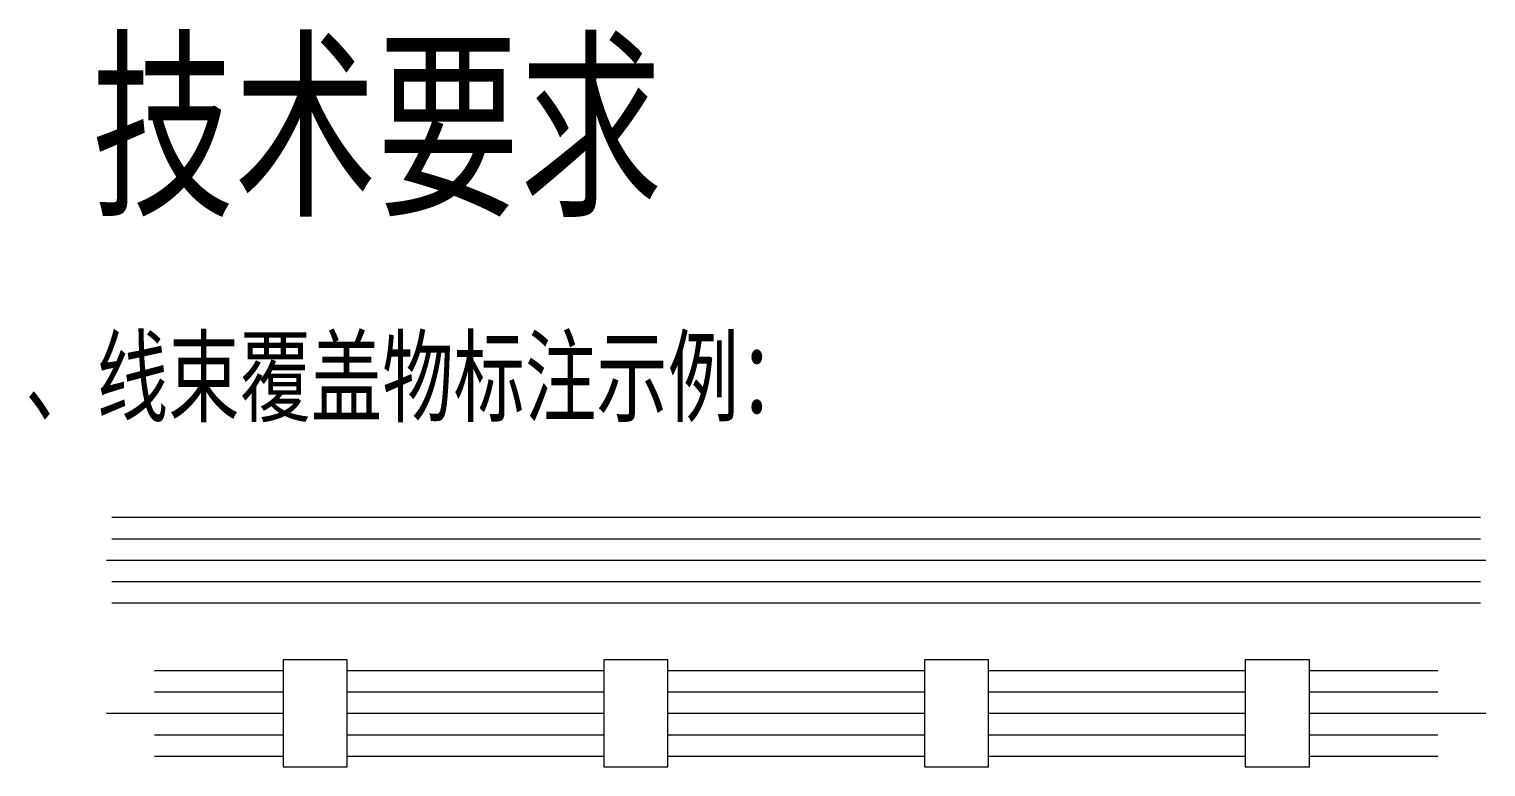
# Model space of a CAD drawing. Header units: inches. Extents: x 47316 to 59086, y 3141 to 11743.
# Drawn here: x 50290.2 to 50358.4, y 11442.8 to 11477.3 of the extents above; entities that cross this region are included whole.
import ezdxf

# ---------------------------------------------------------------- set-up
doc = ezdxf.new("R2010")
doc.units = ezdxf.units.IN
doc.header["$MEASUREMENT"] = 0
doc.styles.get("Standard").update_dxf_attribs({"font": ''})
doc.styles.get('Standard').set_extended_font_data('SimSun')

msp = doc.modelspace()

# ---------------------------------------------------------------- linework, layer by layer
at = {"color": 0, "lineweight": 0}
for p, q in [((50294.095, 11454.464), (50296.096, 11454.464)), ((50296.096, 11454.464), (50298.098, 11454.464)), ((50298.098, 11454.464), (50300.099, 11454.464)), ((50300.099, 11454.464), (50302.1, 11454.464)), ((50302.1, 11454.464), (50304.114, 11454.464)), ((50304.114, 11454.464), (50306.115, 11454.464)), ((50306.115, 11454.464), (50308.116, 11454.464)), ((50308.116, 11454.464), (50310.117, 11454.464)), ((50310.117, 11454.464), (50312.119, 11454.464)), ((50312.119, 11454.464), (50314.12, 11454.464)), ((50314.12, 11454.464), (50316.133, 11454.464)), ((50316.133, 11454.464), (50318.135, 11454.464)), ((50318.135, 11454.464), (50320.136, 11454.464)), ((50320.136, 11454.464), (50322.137, 11454.464)), ((50322.137, 11454.464), (50324.138, 11454.464)), ((50324.138, 11454.464), (50326.152, 11454.464)), ((50326.152, 11454.464), (50328.153, 11454.464)), ((50328.153, 11454.464), (50330.154, 11454.464)), ((50330.154, 11454.464), (50332.156, 11454.464)), ((50332.156, 11454.464), (50334.157, 11454.464)), ((50334.157, 11454.464), (50336.158, 11454.464)), ((50336.158, 11454.464), (50338.172, 11454.464)), ((50338.172, 11454.464), (50340.173, 11454.464)), ((50340.173, 11454.464), (50342.174, 11454.464)), ((50342.174, 11454.464), (50344.175, 11454.464)), ((50344.175, 11454.464), (50346.177, 11454.464)), ((50346.177, 11454.464), (50348.19, 11454.464)), ((50348.19, 11454.464), (50350.191, 11454.464)), ((50350.191, 11454.464), (50352.193, 11454.464)), ((50352.193, 11454.464), (50354.194, 11454.464)), ((50354.194, 11454.464), (50356.195, 11454.464)), ((50356.195, 11454.464), (50358.196, 11454.464)), ((50294.095, 11453.464), (50296.096, 11453.464)), ((50296.096, 11453.464), (50298.098, 11453.464)), ((50298.098, 11453.464), (50300.099, 11453.464)), ((50300.099, 11453.464), (50302.1, 11453.464)), ((50302.1, 11453.464), (50304.114, 11453.464)), ((50304.114, 11453.464), (50306.115, 11453.464)), ((50306.115, 11453.464), (50308.116, 11453.464)), ((50308.116, 11453.464), (50310.117, 11453.464)), ((50310.117, 11453.464), (50312.119, 11453.464)), ((50312.119, 11453.464), (50314.12, 11453.464)), ((50314.12, 11453.464), (50316.133, 11453.464)), ((50316.133, 11453.464), (50318.135, 11453.464)), ((50318.135, 11453.464), (50320.136, 11453.464)), ((50320.136, 11453.464), (50322.137, 11453.464)), ((50322.137, 11453.464), (50324.138, 11453.464)), ((50324.138, 11453.464), (50326.152, 11453.464)), ((50326.152, 11453.464), (50328.153, 11453.464)), ((50328.153, 11453.464), (50330.154, 11453.464)), ((50330.154, 11453.464), (50332.156, 11453.464)), ((50332.156, 11453.464), (50334.157, 11453.464)), ((50334.157, 11453.464), (50336.158, 11453.464)), ((50336.158, 11453.464), (50338.172, 11453.464)), ((50338.172, 11453.464), (50340.173, 11453.464)), ((50340.173, 11453.464), (50342.174, 11453.464)), ((50342.174, 11453.464), (50344.175, 11453.464)), ((50344.175, 11453.464), (50346.177, 11453.464)), ((50346.177, 11453.464), (50348.19, 11453.464)), ((50348.19, 11453.464), (50350.191, 11453.464)), ((50350.191, 11453.464), (50352.193, 11453.464)), ((50352.193, 11453.464), (50354.194, 11453.464)), ((50354.194, 11453.464), (50356.195, 11453.464)), ((50356.195, 11453.464), (50358.196, 11453.464)), ((50293.848, 11452.463), (50294.095, 11452.463)), ((50294.095, 11452.463), (50296.096, 11452.463)), ((50296.096, 11452.463), (50298.098, 11452.463)), ((50298.098, 11452.463), (50300.099, 11452.463)), ((50300.099, 11452.463), (50302.1, 11452.463)), ((50302.1, 11452.463), (50304.114, 11452.463)), ((50304.114, 11452.463), (50306.115, 11452.463)), ((50306.115, 11452.463), (50308.116, 11452.463)), ((50308.116, 11452.463), (50310.117, 11452.463)), ((50310.117, 11452.463), (50312.119, 11452.463)), ((50312.119, 11452.463), (50314.12, 11452.463)), ((50314.12, 11452.463), (50316.133, 11452.463)), ((50316.133, 11452.463), (50318.135, 11452.463)), ((50318.135, 11452.463), (50320.136, 11452.463)), ((50320.136, 11452.463), (50322.137, 11452.463)), ((50322.137, 11452.463), (50324.138, 11452.463)), ((50324.138, 11452.463), (50326.152, 11452.463)), ((50326.152, 11452.463), (50328.153, 11452.463)), ((50328.153, 11452.463), (50330.154, 11452.463)), ((50330.154, 11452.463), (50332.156, 11452.463)), ((50332.156, 11452.463), (50334.157, 11452.463)), ((50334.157, 11452.463), (50336.158, 11452.463)), ((50336.158, 11452.463), (50338.172, 11452.463)), ((50338.172, 11452.463), (50340.173, 11452.463)), ((50340.173, 11452.463), (50342.174, 11452.463)), ((50342.174, 11452.463), (50344.175, 11452.463)), ((50344.175, 11452.463), (50346.177, 11452.463)), ((50346.177, 11452.463), (50348.19, 11452.463)), ((50348.19, 11452.463), (50350.191, 11452.463)), ((50350.191, 11452.463), (50352.193, 11452.463)), ((50352.193, 11452.463), (50354.194, 11452.463)), ((50354.194, 11452.463), (50356.195, 11452.463)), ((50356.195, 11452.463), (50358.196, 11452.463)), ((50358.196, 11452.463), (50358.443, 11452.463)), ((50294.095, 11451.462), (50296.096, 11451.462)), ((50296.096, 11451.462), (50298.098, 11451.462)), ((50298.098, 11451.462), (50300.099, 11451.462)), ((50300.099, 11451.462), (50302.1, 11451.462)), ((50302.1, 11451.462), (50304.114, 11451.462)), ((50304.114, 11451.462), (50306.115, 11451.462)), ((50306.115, 11451.462), (50308.116, 11451.462)), ((50308.116, 11451.462), (50310.117, 11451.462)), ((50310.117, 11451.462), (50312.119, 11451.462)), ((50312.119, 11451.462), (50314.12, 11451.462)), ((50314.12, 11451.462), (50316.133, 11451.462)), ((50316.133, 11451.462), (50318.135, 11451.462)), ((50318.135, 11451.462), (50320.136, 11451.462)), ((50320.136, 11451.462), (50322.137, 11451.462)), ((50322.137, 11451.462), (50324.138, 11451.462)), ((50324.138, 11451.462), (50326.152, 11451.462)), ((50326.152, 11451.462), (50328.153, 11451.462)), ((50328.153, 11451.462), (50330.154, 11451.462)), ((50330.154, 11451.462), (50332.156, 11451.462)), ((50332.156, 11451.462), (50334.157, 11451.462)), ((50334.157, 11451.462), (50336.158, 11451.462)), ((50336.158, 11451.462), (50338.172, 11451.462)), ((50338.172, 11451.462), (50340.173, 11451.462)), ((50340.173, 11451.462), (50342.174, 11451.462)), ((50342.174, 11451.462), (50344.175, 11451.462)), ((50344.175, 11451.462), (50346.177, 11451.462)), ((50346.177, 11451.462), (50348.19, 11451.462)), ((50348.19, 11451.462), (50350.191, 11451.462)), ((50350.191, 11451.462), (50352.193, 11451.462)), ((50352.193, 11451.462), (50354.194, 11451.462)), ((50354.194, 11451.462), (50356.195, 11451.462)), ((50356.195, 11451.462), (50358.196, 11451.462)), ((50294.095, 11450.462), (50296.096, 11450.462)), ((50296.096, 11450.462), (50298.098, 11450.462)), ((50298.098, 11450.462), (50300.099, 11450.462)), ((50300.099, 11450.462), (50302.1, 11450.462)), ((50302.1, 11450.462), (50304.114, 11450.462)), ((50304.114, 11450.462), (50306.115, 11450.462)), ((50306.115, 11450.462), (50308.116, 11450.462)), ((50308.116, 11450.462), (50310.117, 11450.462)), ((50310.117, 11450.462), (50312.119, 11450.462)), ((50312.119, 11450.462), (50314.12, 11450.462)), ((50314.12, 11450.462), (50316.133, 11450.462)), ((50316.133, 11450.462), (50318.135, 11450.462)), ((50318.135, 11450.462), (50320.136, 11450.462)), ((50320.136, 11450.462), (50322.137, 11450.462)), ((50322.137, 11450.462), (50324.138, 11450.462)), ((50324.138, 11450.462), (50326.152, 11450.462)), ((50326.152, 11450.462), (50328.153, 11450.462)), ((50328.153, 11450.462), (50330.154, 11450.462)), ((50330.154, 11450.462), (50332.156, 11450.462)), ((50332.156, 11450.462), (50334.157, 11450.462)), ((50334.157, 11450.462), (50336.158, 11450.462)), ((50336.158, 11450.462), (50338.172, 11450.462)), ((50338.172, 11450.462), (50340.173, 11450.462)), ((50340.173, 11450.462), (50342.174, 11450.462)), ((50342.174, 11450.462), (50344.175, 11450.462)), ((50344.175, 11450.462), (50346.177, 11450.462)), ((50346.177, 11450.462), (50348.19, 11450.462)), ((50348.19, 11450.462), (50350.191, 11450.462)), ((50350.191, 11450.462), (50352.193, 11450.462)), ((50352.193, 11450.462), (50354.194, 11450.462)), ((50354.194, 11450.462), (50356.195, 11450.462)), ((50356.195, 11450.462), (50358.196, 11450.462)), ((50303.607, 11447.793), (50302.112, 11447.793)), ((50302.112, 11447.793), (50302.112, 11442.778)), ((50305.114, 11447.793), (50303.607, 11447.793)), ((50305.114, 11442.778), (50305.114, 11447.793)), ((50318.641, 11447.793), (50317.134, 11447.793)), ((50317.134, 11447.793), (50317.134, 11442.778)), ((50320.136, 11447.793), (50318.641, 11447.793)), ((50320.136, 11442.778), (50320.136, 11447.793)), ((50333.663, 11447.793), (50332.156, 11447.793)), ((50332.156, 11447.793), (50332.156, 11442.778)), ((50335.157, 11447.793), (50333.663, 11447.793)), ((50335.157, 11442.778), (50335.157, 11447.793)), ((50348.684, 11447.793), (50347.177, 11447.793)), ((50347.177, 11447.793), (50347.177, 11442.778)), ((50350.179, 11447.793), (50348.684, 11447.793)), ((50350.179, 11442.778), (50350.179, 11447.793)), ((50296.096, 11447.287), (50298.11, 11447.287)), ((50298.11, 11447.287), (50300.111, 11447.287)), ((50300.111, 11447.287), (50302.112, 11447.287)), ((50305.114, 11447.287), (50307.115, 11447.287)), ((50307.115, 11447.287), (50309.117, 11447.287)), ((50309.117, 11447.287), (50311.118, 11447.287)), ((50311.118, 11447.287), (50313.132, 11447.287)), ((50313.132, 11447.287), (50315.133, 11447.287)), ((50315.133, 11447.287), (50317.134, 11447.287)), ((50320.136, 11447.287), (50322.137, 11447.287)), ((50322.137, 11447.287), (50324.138, 11447.287)), ((50324.138, 11447.287), (50326.152, 11447.287)), ((50326.152, 11447.287), (50328.153, 11447.287)), ((50328.153, 11447.287), (50330.154, 11447.287)), ((50330.154, 11447.287), (50332.156, 11447.287)), ((50335.157, 11447.287), (50337.159, 11447.287)), ((50337.159, 11447.287), (50339.16, 11447.287)), ((50339.16, 11447.287), (50341.174, 11447.287)), ((50341.174, 11447.287), (50343.175, 11447.287)), ((50343.175, 11447.287), (50345.176, 11447.287)), ((50345.176, 11447.287), (50347.177, 11447.287)), ((50350.179, 11447.287), (50352.18, 11447.287)), ((50352.18, 11447.287), (50354.194, 11447.287)), ((50354.194, 11447.287), (50356.195, 11447.287)), ((50296.096, 11446.286), (50298.11, 11446.286)), ((50298.11, 11446.286), (50300.111, 11446.286)), ((50300.111, 11446.286), (50302.112, 11446.286)), ((50305.114, 11446.286), (50307.115, 11446.286)), ((50307.115, 11446.286), (50309.117, 11446.286)), ((50309.117, 11446.286), (50311.118, 11446.286)), ((50311.118, 11446.286), (50313.132, 11446.286)), ((50313.132, 11446.286), (50315.133, 11446.286)), ((50315.133, 11446.286), (50317.134, 11446.286)), ((50320.136, 11446.286), (50322.137, 11446.286)), ((50322.137, 11446.286), (50324.138, 11446.286)), ((50324.138, 11446.286), (50326.152, 11446.286)), ((50326.152, 11446.286), (50328.153, 11446.286)), ((50328.153, 11446.286), (50330.154, 11446.286)), ((50330.154, 11446.286), (50332.156, 11446.286)), ((50335.157, 11446.286), (50337.159, 11446.286)), ((50337.159, 11446.286), (50339.16, 11446.286)), ((50339.16, 11446.286), (50341.174, 11446.286)), ((50341.174, 11446.286), (50343.175, 11446.286)), ((50343.175, 11446.286), (50345.176, 11446.286)), ((50345.176, 11446.286), (50347.177, 11446.286)), ((50350.179, 11446.286), (50352.18, 11446.286)), ((50352.18, 11446.286), (50354.194, 11446.286)), ((50354.194, 11446.286), (50356.195, 11446.286)), ((50293.848, 11445.286), (50296.096, 11445.286)), ((50296.096, 11445.286), (50298.11, 11445.286)), ((50298.11, 11445.286), (50300.111, 11445.286)), ((50300.111, 11445.286), (50302.112, 11445.286)), ((50305.114, 11445.286), (50307.115, 11445.286)), ((50307.115, 11445.286), (50309.117, 11445.286)), ((50309.117, 11445.286), (50311.118, 11445.286)), ((50311.118, 11445.286), (50313.132, 11445.286)), ((50313.132, 11445.286), (50315.133, 11445.286)), ((50315.133, 11445.286), (50317.134, 11445.286)), ((50320.136, 11445.286), (50322.137, 11445.286)), ((50322.137, 11445.286), (50324.138, 11445.286)), ((50324.138, 11445.286), (50326.152, 11445.286)), ((50326.152, 11445.286), (50328.153, 11445.286)), ((50328.153, 11445.286), (50330.154, 11445.286)), ((50330.154, 11445.286), (50332.156, 11445.286)), ((50335.157, 11445.286), (50337.159, 11445.286)), ((50337.159, 11445.286), (50339.16, 11445.286)), ((50339.16, 11445.286), (50341.174, 11445.286)), ((50341.174, 11445.286), (50343.175, 11445.286)), ((50343.175, 11445.286), (50345.176, 11445.286)), ((50345.176, 11445.286), (50347.177, 11445.286)), ((50350.179, 11445.286), (50352.18, 11445.286)), ((50352.18, 11445.286), (50354.194, 11445.286)), ((50354.194, 11445.286), (50356.195, 11445.286)), ((50356.195, 11445.286), (50358.443, 11445.286)), ((50296.096, 11444.285), (50298.11, 11444.285)), ((50298.11, 11444.285), (50300.111, 11444.285)), ((50300.111, 11444.285), (50302.112, 11444.285)), ((50305.114, 11444.285), (50307.115, 11444.285)), ((50307.115, 11444.285), (50309.117, 11444.285)), ((50309.117, 11444.285), (50311.118, 11444.285)), ((50311.118, 11444.285), (50313.132, 11444.285)), ((50313.132, 11444.285), (50315.133, 11444.285)), ((50315.133, 11444.285), (50317.134, 11444.285)), ((50320.136, 11444.285), (50322.137, 11444.285)), ((50322.137, 11444.285), (50324.138, 11444.285)), ((50324.138, 11444.285), (50326.152, 11444.285)), ((50326.152, 11444.285), (50328.153, 11444.285)), ((50328.153, 11444.285), (50330.154, 11444.285)), ((50330.154, 11444.285), (50332.156, 11444.285)), ((50335.157, 11444.285), (50337.159, 11444.285)), ((50337.159, 11444.285), (50339.16, 11444.285)), ((50339.16, 11444.285), (50341.174, 11444.285)), ((50341.174, 11444.285), (50343.175, 11444.285)), ((50343.175, 11444.285), (50345.176, 11444.285)), ((50345.176, 11444.285), (50347.177, 11444.285)), ((50350.179, 11444.285), (50352.18, 11444.285)), ((50352.18, 11444.285), (50354.194, 11444.285)), ((50354.194, 11444.285), (50356.195, 11444.285)), ((50296.096, 11443.284), (50298.11, 11443.284)), ((50298.11, 11443.284), (50300.111, 11443.284)), ((50300.111, 11443.284), (50302.112, 11443.284)), ((50305.114, 11443.284), (50307.115, 11443.284)), ((50307.115, 11443.284), (50309.117, 11443.284)), ((50309.117, 11443.284), (50311.118, 11443.284)), ((50311.118, 11443.284), (50313.132, 11443.284)), ((50313.132, 11443.284), (50315.133, 11443.284)), ((50315.133, 11443.284), (50317.134, 11443.284)), ((50320.136, 11443.284), (50322.137, 11443.284)), ((50322.137, 11443.284), (50324.138, 11443.284)), ((50324.138, 11443.284), (50326.152, 11443.284)), ((50326.152, 11443.284), (50328.153, 11443.284)), ((50328.153, 11443.284), (50330.154, 11443.284)), ((50330.154, 11443.284), (50332.156, 11443.284)), ((50335.157, 11443.284), (50337.159, 11443.284)), ((50337.159, 11443.284), (50339.16, 11443.284)), ((50339.16, 11443.284), (50341.174, 11443.284)), ((50341.174, 11443.284), (50343.175, 11443.284)), ((50343.175, 11443.284), (50345.176, 11443.284)), ((50345.176, 11443.284), (50347.177, 11443.284)), ((50350.179, 11443.284), (50352.18, 11443.284)), ((50352.18, 11443.284), (50354.194, 11443.284)), ((50354.194, 11443.284), (50356.195, 11443.284)), ((50302.112, 11442.778), (50303.607, 11442.778)), ((50303.607, 11442.778), (50305.114, 11442.778)), ((50317.134, 11442.778), (50318.641, 11442.778)), ((50318.641, 11442.778), (50320.136, 11442.778)), ((50332.156, 11442.778), (50333.663, 11442.778)), ((50333.663, 11442.778), (50335.157, 11442.778)), ((50347.177, 11442.778), (50348.684, 11442.778)), ((50348.684, 11442.778), (50350.179, 11442.778))]:
    msp.add_line(p, q, dxfattribs=at)

# ---------------------------------------------------------------- texts
at = {"color": 0, "lineweight": -3, "width": 0.7}
for s, height, p in [('技术要求', 7, (50293.14, 11469.305)), ('、线束覆盖物标注示例：', 3.5, (50290.046, 11459.3))]:
    msp.add_text(s, height=height, dxfattribs=at).set_placement(p)

doc.saveas('drawing.dxf')
